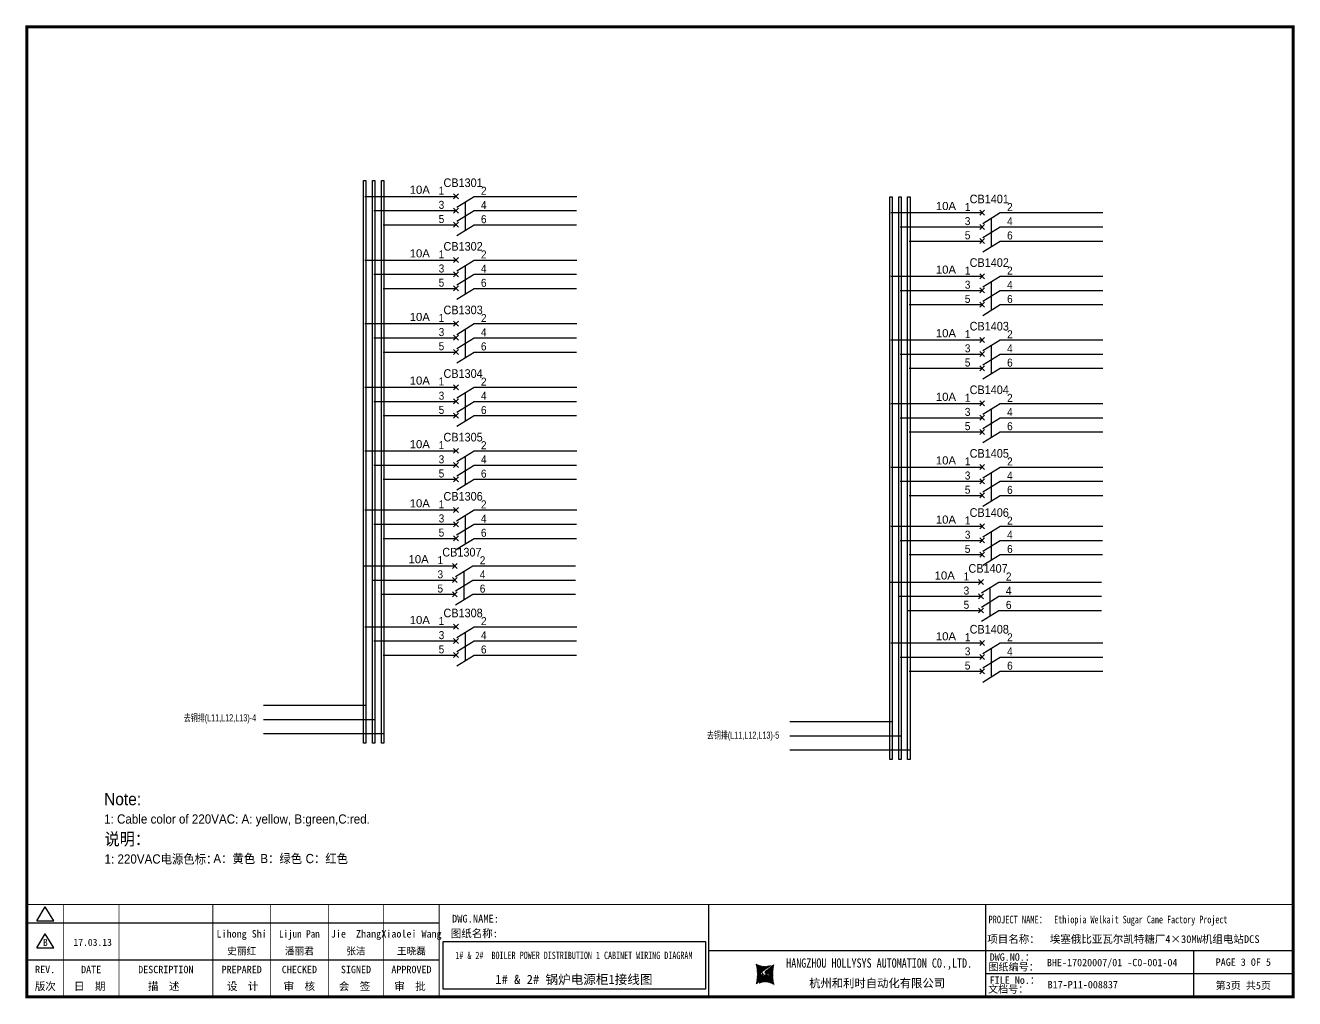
# Model space of a CAD drawing. Extents: x 81444 to 119867, y -54538 to -28747.
# Drawn here: x 101537 to 105663, y -36811 to -33648 of the extents above; entities that cross this region are included whole.
import ezdxf
from ezdxf.enums import TextEntityAlignment as Align
from ezdxf.lldxf.tags import DXFTag

# ---------------------------------------------------------------- set-up
doc = ezdxf.new("R2010")
doc.units = 0
doc.header["$LTSCALE"] = 100
doc.header["$MEASUREMENT"] = 0
for name, color, linetype in [('t', 1, 'Continuous'), ('标准图框及表格', 7, 'Continuous'), ('空气开关', 7, 'Continuous')]:
    doc.layers.add(name, color=color, linetype=linetype)
doc.styles.add('HZ', font='arial.ttf', dxfattribs={"width": 0.7})
doc.styles.get("Standard").update_dxf_attribs({"font": ''})
doc.styles.get('Standard').set_extended_font_data('SimSun')
tags = doc.linetypes.add('CENTER', pattern=[2, 1.25, -0.25, 0.25, -0.25]).pattern_tags.tags
tags[10:11] = [DXFTag(74, 4), DXFTag(75, 0), DXFTag(340, '0'), DXFTag(46, 1.0), DXFTag(50, 0.0), DXFTag(44, 0.0), DXFTag(45, 0.0)]
tags[8:9] = [DXFTag(74, 4), DXFTag(75, 0), DXFTag(340, '0'), DXFTag(46, 1.0), DXFTag(50, 0.0), DXFTag(44, 0.0), DXFTag(45, 0.0)]
tags[6:7] = [DXFTag(74, 4), DXFTag(75, 0), DXFTag(340, '0'), DXFTag(46, 1.0), DXFTag(50, 0.0), DXFTag(44, 0.0), DXFTag(45, 0.0)]
tags[4:5] = [DXFTag(74, 4), DXFTag(75, 0), DXFTag(340, '0'), DXFTag(46, 1.0), DXFTag(50, 0.0), DXFTag(44, 0.0), DXFTag(45, 0.0)]
pattern_1 = [(45, (0, 0), (-0.736262898216564, 0.7362628982165641), [])]

# ---------------------------------------------------------------- blocks, each defined once
blk = doc.blocks.new('图框')
at = {"layer": '标准图框及表格'}
h = blk.add_hatch(dxfattribs=at)
h.set_pattern_fill('ANSI31', color=5, scale=8.329863809039892, style=0)
h.set_pattern_definition(pattern_1)
edge = h.paths.add_edge_path()
edge.add_arc((2399.257256036391, -2998.153851416566), 55.18534773488954, 238.1092081981581, 291.6531626184834)
edge.add_line((2419.619937407027, -3049.445018414634), (2388.525499730735, -3070.242821799802))
edge.add_arc((2238.907377712399, -3078.328790578547), 135.3602868968974, 346.3915348661821, 374.2500326978034)
edge.add_line((2370.467593623529, -3110.177132109857), (2397.50623789792, -3087.85242802291))
edge.add_line((2391.339199201146, -3080.281448750429), (2396.143986595598, -3080.898839897796))
edge.add_spline(control_points=[(2397.470018868538, -3087.887634953957), (2398.35948137939, -3087.023080631327), (2399.970992452319, -3085.456697735681), (2399.869182150054, -3081.252294174519), (2397.426500162081, -3081.012803431273), (2396.121921064187, -3080.884897048199)], knot_values=[0, 0, 0, 0, 6.844331067525468, 12.40042740766005, 18.76924275352248, 18.76924275352248, 18.76924275352248, 18.76924275352248], weights=[1, 1, 1, 1, 1, 1], degree=3, periodic=0)
edge.add_spline(control_points=[(2388.515363058686, -3070.265433304907), (2387.789374929038, -3070.86905758363), (2386.478198365832, -3071.959237952229), (2385.544096281083, -3073.38263759949), (2385.127199159644, -3074.017912079413)], knot_values=[0, 0, 0, 0, 5.253673658024614, 9.488438564008057, 9.488438564008057, 9.488438564008057, 9.488438564008057], weights=[1, 1, 1, 1, 1], degree=3, periodic=0)
edge.add_spline(control_points=[(2386.272665588534, -3072.281716856574), (2385.721471206634, -3072.905523096015), (2384.632427465753, -3074.386714445929), (2384.912828655535, -3077.72895088909), (2387.858851342782, -3079.895552619193), (2390.185443934519, -3080.145534927004), (2391.314573401905, -3080.266855002868)], knot_values=[10.66597461496156, 10.66597461496156, 10.66597461496156, 10.66597461496156, 18.97770399508879, 28.89455822145742, 41.119553648298, 52.64692538081317, 52.64692538081317, 52.64692538081317, 52.64692538081317], weights=[1, 1, 1, 1, 1, 1, 1], degree=3, periodic=0)
h = blk.add_hatch(dxfattribs=at)
h.set_pattern_fill('ANSI31', color=3, scale=8.329863809039892, style=0)
h.set_pattern_definition(pattern_1)
edge = h.paths.add_edge_path()
edge.add_line((2402.469732125144, -3075.776359090531), (2407.706041465404, -3076.440586092609))
edge.add_spline(control_points=[(2401.044493204623, -3068.769946203269), (2400.155030693568, -3069.634500525768), (2398.543519620813, -3071.200883421574), (2398.645329922932, -3075.40528698259), (2401.088011911052, -3075.644777725895), (2402.392591008975, -3075.772684108895)], knot_values=[0, 0, 0, 0, 6.844331067526932, 12.40042740766158, 18.76924275352342, 18.76924275352342, 18.76924275352342, 18.76924275352342], weights=[1, 1, 1, 1, 1, 1], degree=3, periodic=0)
edge.add_line((2428.046918449632, -3046.480449047325), (2401.008274175249, -3068.805153134272))
edge.add_spline(control_points=[(2412.625169549749, -3083.918607966574), (2413.015644598316, -3083.422785431954), (2413.86377905187, -3082.052674005965), (2413.601683417044, -3078.928630268005), (2410.655660730175, -3076.762028538062), (2408.329068138031, -3076.512046230251), (2407.199938671052, -3076.390726154226)], knot_values=[12.65408913243743, 12.65408913243743, 12.65408913243743, 12.65408913243743, 18.97770399508879, 28.89455822145742, 41.119553648298, 52.64692538081317, 52.64692538081317, 52.64692538081317, 52.64692538081317], weights=[1, 1, 1, 1, 1, 1, 1], degree=3, periodic=0)
edge.add_line((2411.626283690712, -3084.975693399283), (2412.781242849298, -3083.732051979769))
edge.add_line((2410.021343801694, -3086.399138189481), (2411.626283690712, -3084.975693399414))
edge.add_line((2378.894574665755, -3107.212562742519), (2409.989012342048, -3086.414759357351))
edge.add_arc((2399.257256036391, -3158.503729740543), 55.18534773488965, 58.10920819815809, 111.6531626184834)
edge.add_arc((2559.607134360383, -3078.328790578547), 135.360286896897, 166.3915348661823, 194.2500326978024)
at = {"color": 7}
for p, q in [((2215.642035047145, -2851.581424744189), (2215.642035047145, -3151.581424744189)), ((3115.642035047145, -2851.581424744189), (3115.642035047145, -3151.581424744189)), ((0, -2911.581424744189), (1340.158172602998, -2911.581424744189)), ((2215.642035047145, -3001.581424744189), (3115.642035047145, -3001.581424744189)), ((3115.642035047145, -3001.581424744189), (4115.642035047145, -3001.581424744189)), ((3791.785572043125, -3001.581424744189), (3791.785572043125, -3151.581424744189)), ((0, -3031.581424744189), (1340.158172602998, -3031.581424744189)), ((4115.642035047145, -3076.581424744189), (3115.642035047145, -3076.581424744189))]:
    blk.add_line(p, q, dxfattribs=at)
at = {"color": 7, "const_width": 3}
blk.add_lwpolyline([(4115.642035047145, -2851.581424744189), (0, -2851.581424744189)], dxfattribs=at)
at = {"layer": 't', "color": 7}
for p, q in [((31.94938321653171, -2904.992613363662), (59.89920926059131, -2859.122325316828)), ((87.8490353046218, -2904.992613363662), (59.89920926059131, -2859.122325316828)), ((31.94938321653171, -2904.992613363662), (87.8490353046218, -2904.992613363662)), ((31.94938321653171, -2992.977239491032), (59.89920926059131, -2947.106951444141)), ((87.8490353046218, -2992.977239491032), (59.89920926059131, -2947.106951444141)), ((31.94938321653171, -2992.977239491032), (87.8490353046218, -2992.977239491032))]:
    blk.add_line(p, q, dxfattribs=at)
at = {"layer": 't', "color": 7, "const_width": 9.61519705431492}
blk.add_lwpolyline([(4115.642035047145, -3151.581424744189), (4115.642035047145, 0), (0, 0), (0, -3151.581424744189)], close=True, dxfattribs=at)
at = {"layer": 't', "color": 7, "const_width": 2.40379926357873}
for points in [[(118.7653193609731, -2852.783324375967), (118.7653193609731, -3151.581424744189)], [(299.0502641293569, -2852.783324375967), (299.0502641293569, -3151.581424744189)], [(604.3883150879992, -2852.783324375967), (604.3883150879992, -3156.41304604568)], [(791.9882990770857, -2852.783324375967), (791.9882990770857, -3156.41304604568)], [(979.588283066143, -2852.783324375967), (979.588283066143, -3156.41304604568)], [(1159.873227834585, -2852.783324375967), (1159.873227834585, -3156.41304604568)], [(1340.158172602998, -2852.783324375967), (1340.158172602998, -3156.41304604568)]]:
    blk.add_lwpolyline(points, dxfattribs=at)
at = {"color": 7, "linetype": 'CENTER'}
for s, height, p in [('图纸编号：', 24, (3125.2212882557, -3066.664538382978)), ('杭州和利时自动化有限公司', 27, (2542.549152440595, -3121.114498389041)), ('文档号：', 24, (3124.032392707933, -3138.728717091954))]:
    blk.add_text(s, height=height, dxfattribs=at).set_placement(p)
at = {"color": 7, "flags": 8}
for tag, p, height in [('DWG.NAME:', (1381.636459220965, -2910.37952511241), 25), ('PROJECTNAME:', (3125.480185663539, -2912.807924402037), 24), ('PROJECTNAME：', (3339.10867075545, -2913.108539231762), 25), ('DWG.NO.:', (3128.186172261583, -3030.402470643486), 24), ('图纸编号', (3315.362718925957, -3052.404678158069), 24), ('FILENO.:', (3128.672545599984, -3106.104124450346), 24), ('文档号', (3317.726365529132, -3124.132485953713), 24)]:
    blk.add_attdef(tag, p, '', height=height, dxfattribs=at)
for tag, height, p in [('A', 23, (59.89920926059131, -2974.881554149018)), ('设计时间', 23, (213.8658221408186, -2974.881554149018)), ('RENLIU', 24, (698.1883070825425, -2950.380597809435)), ('SHUFENWANG', 24, (885.7882910716289, -2950.380597809435)), ('FANGHOU', 24, (1069.730755450379, -2950.380597809435)), ('DANDANLI', 24, (1250.015700218792, -2950.380597809435)), ('刘仁', 23, (698.1883070825425, -3002.188376027443)), ('王姝芬', 23, (885.7882910716289, -3002.188376027443)), ('侯方', 23, (1069.730755450379, -3002.188376027443)), ('李丹丹', 23, (1250.015700218792, -3002.188376027443)), ('#10STATIONONTROLCABINETCOVER', 30, (1777.900103825072, -3017.182374560078)), ('REV.', 24, (59.38265968048654, -3063.048954873535)), ('DATE', 24, (208.907791745165, -3063.048954873535)), ('DESCRIPTION', 24, (451.7192896086781, -3063.048954873535)), ('PREPARED', 24, (698.1883070825425, -3063.048954873535)), ('CHECKED', 24, (885.7882910716144, -3063.048954873535)), ('SIGNED', 24, (1069.730755450364, -3063.048954873535)), ('APPROVED', 24, (1250.015700218792, -3063.048954873535)), ('PAGEXOFX', 24, (3953.713803545135, -3039.081424744189)), ('图纸名称', 30, (1777.900103825072, -3094.695064044037)), ('第几页共几页', 24, (3953.713803545135, -3114.081424744189))]:
    blk.add_attdef(tag, text='', height=height, dxfattribs=at).set_placement(p, align=Align.MIDDLE)
for tag, p in [('图纸名称:', (1377.81237181677, -2965.923337057193)), ('项目名称：', (3121.562334825969, -2984.305160940257)), ('项目名称：', (3325.036680579346, -2984.305160940257))]:
    blk.add_attdef(tag, text='', height=25, dxfattribs=at).set_placement(p, align=Align.BOTTOM_LEFT)
at = {"color": 7, "width": 0.8, "flags": 8}
blk.add_attdef('HANGZHOUHOLLYSYSAUTOMATIONCO.,LTD.', text='', height=24, dxfattribs=at).set_placement((2770.082304289484, -3045.714803244191), align=Align.MIDDLE)
at = {"layer": 't', "color": 7}
for s, p in [('版次', (59.89920926059131, -3117.600441270843)), ('日  期', (204.1999693705875, -3117.600441270843)), ('描  述', (444.4895954714448, -3117.600441270843)), ('设  计', (701.4970341851513, -3117.600441270843)), ('审  核', (885.5947788425256, -3117.600441270843)), ('会  签', (1065.022933075787, -3117.600441270843)), ('审  批', (1245.3078778442, -3117.600441270843))]:
    blk.add_text(s, height=25, dxfattribs=at).set_placement(p, align=Align.MIDDLE_CENTER)
at = {"layer": '标准图框及表格', "color": 5, "style": 'HZ'}
for s, p in [('pgqh', (2373.884875617339, -3059.677228196226)), ('hollilas', (2374.051901626051, -3085.968484618272))]:
    blk.add_text(s, height=5.205656721233694, dxfattribs=at).set_placement(p)
at = {"layer": '标准图框及表格', "color": 3, "style": 'HZ'}
for s, height, p in [('auto', 8.676094535389492, (2400.907127263781, -3074.200036411981)), ('hollysys', 4.338047267694746, (2402.5381050141, -3099.731461394062))]:
    blk.add_text(s, height=height, dxfattribs=at).set_placement(p)
blk = doc.blocks.new('供电端子')
at = {"style": 'HZ', "width": 0.7}
blk.add_attdef('供电端子', (0, 0), '', height=17, dxfattribs=at)

msp = doc.modelspace()

# ---------------------------------------------------------------- linework, layer by layer
at = {"color": 6}
for p, q in [((102945.1704467828, -34212.2589728605), (102928.9866890881, -34196.07521516583)), ((102928.9866890881, -34212.2589728605), (102945.1704467828, -34196.07521516583)), ((102939.1606243105, -34238.9550801908), (102995.6322992466, -34204.16709401317)), ((102928.9866890881, -34258.370608292), (102945.1704467828, -34242.18685059733)), ((102945.1704467828, -34258.370608292), (102928.9866890881, -34242.18685059733)), ((102939.1606243105, -34285.0667156223), (102995.6322992466, -34250.27872944467)), ((104655.2314364053, -34265.04301941174), (104639.0476787106, -34248.85926171707)), ((104639.0476787106, -34265.04301941174), (104655.2314364053, -34248.85926171707)), ((104649.221613933, -34291.73912674204), (104705.6932888691, -34256.95114056441)), ((102928.9866890881, -34304.48224372351), (102945.1704467828, -34288.29848602883)), ((102945.1704467828, -34304.48224372351), (102928.9866890881, -34288.29848602883)), ((102939.1606243105, -34331.1783510538), (102995.6322992466, -34296.39036487617)), ((104639.0476787106, -34311.15465484325), (104655.2314364053, -34294.97089714857)), ((104655.2314364053, -34311.15465484325), (104639.0476787106, -34294.97089714857)), ((104649.221613933, -34337.85076217354), (104705.6932888691, -34303.06277599591)), ((104639.0476787106, -34357.26629027475), (104655.2314364053, -34341.08253258008)), ((104655.2314364053, -34357.26629027475), (104639.0476787106, -34341.08253258008)), ((104649.221613933, -34383.96239760504), (104705.6932888691, -34349.17441142741)), ((102945.1704467828, -34418.94310142456), (102928.9866890881, -34402.75934372989)), ((102928.9866890881, -34418.94310142456), (102945.1704467828, -34402.75934372989)), ((102939.1606243105, -34445.63920875485), (102995.6322992466, -34410.85122257722)), ((102928.9866890881, -34465.05473685606), (102945.1704467828, -34448.87097916139)), ((102945.1704467828, -34465.05473685606), (102928.9866890881, -34448.87097916139)), ((102939.1606243105, -34491.75084418635), (102995.6322992466, -34456.96285800872)), ((104655.2314364053, -34471.7271479758), (104639.0476787106, -34455.54339028113)), ((104639.0476787106, -34471.7271479758), (104655.2314364053, -34455.54339028113)), ((104649.221613933, -34498.42325530609), (104705.6932888691, -34463.63526912846)), ((102928.9866890881, -34511.16637228756), (102945.1704467828, -34494.98261459289)), ((102945.1704467828, -34511.16637228756), (102928.9866890881, -34494.98261459289)), ((102939.1606243105, -34537.86247961786), (102995.6322992466, -34503.07449344022)), ((104639.0476787106, -34517.8387834073), (104655.2314364053, -34501.65502571263)), ((104655.2314364053, -34517.8387834073), (104639.0476787106, -34501.65502571263)), ((104649.221613933, -34544.5348907376), (104705.6932888691, -34509.74690455996)), ((104639.0476787106, -34563.9504188388), (104655.2314364053, -34547.76666114413)), ((104655.2314364053, -34563.9504188388), (104639.0476787106, -34547.76666114413)), ((104649.221613933, -34590.6465261691), (104705.6932888691, -34555.85853999147)), ((102945.1704467828, -34625.62722998861), (102928.9866890881, -34609.44347229394)), ((102928.9866890881, -34625.62722998861), (102945.1704467828, -34609.44347229394)), ((102939.1606243105, -34652.32333731891), (102995.6322992466, -34617.53535114128)), ((102928.9866890881, -34671.73886542011), (102945.1704467828, -34655.55510772544)), ((102945.1704467828, -34671.73886542011), (102928.9866890881, -34655.55510772544)), ((102939.1606243105, -34698.43497275041), (102995.6322992466, -34663.64698657278)), ((104655.2314364053, -34678.41127653985), (104639.0476787106, -34662.22751884518)), ((104639.0476787106, -34678.41127653985), (104655.2314364053, -34662.22751884518)), ((104649.221613933, -34705.10738387015), (104705.6932888691, -34670.31939769252)), ((102928.9866890881, -34717.85050085161), (102945.1704467828, -34701.66674315694)), ((102945.1704467828, -34717.85050085161), (102928.9866890881, -34701.66674315694)), ((102939.1606243105, -34744.54660818191), (102995.6322992466, -34709.75862200428)), ((104639.0476787106, -34724.52291197135), (104655.2314364053, -34708.33915427668)), ((104655.2314364053, -34724.52291197135), (104639.0476787106, -34708.33915427668)), ((104649.221613933, -34751.21901930165), (104705.6932888691, -34716.43103312402)), ((104639.0476787106, -34770.63454740286), (104655.2314364053, -34754.45078970819)), ((104655.2314364053, -34770.63454740286), (104639.0476787106, -34754.45078970819)), ((104649.221613933, -34797.33065473315), (104705.6932888691, -34762.54266855552)), ((102945.1704467828, -34832.31135855267), (102928.9866890881, -34816.127600858)), ((102928.9866890881, -34832.31135855267), (102945.1704467828, -34816.127600858)), ((102939.1606243105, -34859.00746588296), (102995.6322992466, -34824.21947970533)), ((102928.9866890881, -34878.42299398417), (102945.1704467828, -34862.2392362895)), ((102945.1704467828, -34878.42299398417), (102928.9866890881, -34862.2392362895)), ((102939.1606243105, -34905.11910131446), (102995.6322992466, -34870.33111513683)), ((104655.2314364053, -34885.09540510391), (104639.0476787106, -34868.91164740924)), ((104639.0476787106, -34885.09540510391), (104655.2314364053, -34868.91164740924)), ((104649.221613933, -34911.7915124342), (104705.6932888691, -34877.00352625657)), ((102928.9866890881, -34924.53462941567), (102945.1704467828, -34908.350871721)), ((102945.1704467828, -34924.53462941567), (102928.9866890881, -34908.350871721)), ((102939.1606243105, -34951.23073674597), (102995.6322992466, -34916.44275056833)), ((104639.0476787106, -34931.20704053541), (104655.2314364053, -34915.02328284074)), ((104655.2314364053, -34931.20704053541), (104639.0476787106, -34915.02328284074)), ((104649.221613933, -34957.90314786571), (104705.6932888691, -34923.11516168807)), ((104639.0476787106, -34977.31867596691), (104655.2314364053, -34961.13491827224)), ((104655.2314364053, -34977.31867596691), (104639.0476787106, -34961.13491827224)), ((104649.221613933, -35004.01478329721), (104705.6932888691, -34969.22679711958)), ((102945.1704467828, -35038.99548711672), (102928.9866890881, -35022.81172942205)), ((102928.9866890881, -35038.99548711672), (102945.1704467828, -35022.81172942205)), ((102939.1606243105, -35065.69159444702), (102995.6322992466, -35030.90360826939)), ((102928.9866890881, -35085.10712254822), (102945.1704467828, -35068.92336485355)), ((102945.1704467828, -35085.10712254822), (102928.9866890881, -35068.92336485355)), ((102939.1606243105, -35111.80322987852), (102995.6322992466, -35077.01524370089)), ((104655.2314364053, -35091.77953366796), (104639.0476787106, -35075.59577597329)), ((104639.0476787106, -35091.77953366796), (104655.2314364053, -35075.59577597329)), ((104649.221613933, -35118.47564099826), (104705.6932888691, -35083.68765482063)), ((102928.9866890881, -35131.21875797972), (102945.1704467828, -35115.03500028505)), ((102945.1704467828, -35131.21875797972), (102928.9866890881, -35115.03500028505)), ((102939.1606243105, -35157.91486531002), (102995.6322992466, -35123.12687913239)), ((104639.0476787106, -35137.89116909946), (104655.2314364053, -35121.70741140479)), ((104655.2314364053, -35137.89116909946), (104639.0476787106, -35121.70741140479)), ((104649.221613933, -35164.58727642976), (104705.6932888691, -35129.79929025213)), ((104639.0476787106, -35184.00280453097), (104655.2314364053, -35167.8190468363)), ((104655.2314364053, -35184.00280453097), (104639.0476787106, -35167.8190468363)), ((104649.221613933, -35210.69891186126), (104705.6932888691, -35175.91092568363)), ((102945.1549376469, -35231.21421785483), (102928.9711799522, -35215.03046016016)), ((102928.9711799522, -35231.21421785483), (102945.1549376469, -35215.03046016016)), ((102939.1451151746, -35257.91032518513), (102995.6167901108, -35223.1223390075)), ((102928.9711799522, -35277.32585328633), (102945.1549376469, -35261.14209559166)), ((102945.1549376469, -35277.32585328633), (102928.9711799522, -35261.14209559166)), ((102939.1451151746, -35304.02196061663), (102995.6167901108, -35269.233974439)), ((104655.2159272694, -35283.99826440607), (104639.0321695747, -35267.8145067114)), ((104639.0321695747, -35283.99826440607), (104655.2159272694, -35267.8145067114)), ((102928.9711799522, -35323.43748871783), (102945.1549376469, -35307.25373102316)), ((102945.1549376469, -35323.43748871783), (102928.9711799522, -35307.25373102316)), ((104649.2061047971, -35310.69437173637), (104705.6777797332, -35275.90638555874)), ((102939.1451151746, -35350.13359604813), (102995.6167901108, -35315.3456098705)), ((104639.0321695747, -35330.10989983757), (104655.2159272694, -35313.9261421429)), ((104655.2159272694, -35330.10989983757), (104639.0321695747, -35313.9261421429)), ((104649.2061047971, -35356.80600716787), (104705.6777797332, -35322.01802099024)), ((104639.0321695747, -35376.22153526908), (104655.2159272694, -35360.03777757441)), ((104655.2159272694, -35376.22153526908), (104639.0321695747, -35360.03777757441)), ((104649.2061047971, -35402.91764259937), (104705.6777797332, -35368.12965642174)), ((102941.3204467828, -35412.80363534914), (102925.1366890881, -35396.61987765447)), ((102925.1366890881, -35412.80363534914), (102941.3204467828, -35396.61987765447)), ((102935.3106243105, -35439.49974267944), (102991.7822992467, -35404.71175650181)), ((102925.1366890881, -35458.91527078064), (102941.3204467828, -35442.73151308597)), ((102941.3204467828, -35458.91527078064), (102925.1366890881, -35442.73151308597)), ((102935.3106243105, -35485.61137811094), (102991.7822992467, -35450.82339193331)), ((104651.3814364053, -35465.58768190038), (104635.1976787106, -35449.40392420571)), ((104635.1976787106, -35465.58768190038), (104651.3814364053, -35449.40392420571)), ((104645.371613933, -35492.28378923068), (104701.8432888691, -35457.49580305305)), ((102925.1366890881, -35505.02690621214), (102941.3204467828, -35488.84314851747)), ((102941.3204467828, -35505.02690621214), (102925.1366890881, -35488.84314851747)), ((102935.3106243105, -35531.72301354244), (102991.7822992467, -35496.93502736481)), ((104635.1976787106, -35511.69931733188), (104651.3814364053, -35495.51555963721)), ((104651.3814364053, -35511.69931733188), (104635.1976787106, -35495.51555963721)), ((104645.371613933, -35538.39542466218), (104701.8432888691, -35503.60743848455)), ((104635.1976787106, -35557.81095276339), (104651.3814364053, -35541.62719506872)), ((104651.3814364053, -35557.81095276339), (104635.1976787106, -35541.62719506872)), ((104645.371613933, -35584.50706009368), (104701.8432888691, -35549.71907391605)), ((102945.1882041806, -35610.36526739835), (102929.0044464859, -35594.18150970368)), ((102929.0044464859, -35610.36526739835), (102945.1882041806, -35594.18150970368)), ((102929.0044464859, -35656.47690282985), (102945.1882041806, -35640.29314513518)), ((102945.1882041806, -35656.47690282985), (102929.0044464859, -35640.29314513518)), ((102939.1783817083, -35637.06137472865), (102995.6500566444, -35602.27338855102)), ((102939.1783817083, -35683.17301016015), (102995.6500566444, -35648.38502398252)), ((104655.249193803, -35663.14931394959), (104639.0654361084, -35646.96555625492)), ((104639.0654361084, -35663.14931394959), (104655.249193803, -35646.96555625492)), ((104649.2393713308, -35689.84542127989), (104705.7110462669, -35655.05743510226)), ((102929.0044464859, -35702.58853826136), (102945.1882041806, -35686.40478056669)), ((102945.1882041806, -35702.58853826136), (102929.0044464859, -35686.40478056669)), ((102939.1783817083, -35729.28464559165), (102995.6500566444, -35694.49665941402)), ((104639.0654361084, -35709.2609493811), (104655.249193803, -35693.07719168643)), ((104655.249193803, -35709.2609493811), (104639.0654361084, -35693.07719168643)), ((104649.2393713308, -35735.95705671139), (104705.7110462669, -35701.16907053376)), ((104639.0654361084, -35755.3725848126), (104655.249193803, -35739.18882711793)), ((104655.249193803, -35755.3725848126), (104639.0654361084, -35739.18882711793)), ((104649.2393713308, -35782.06869214289), (104705.7110462669, -35747.28070596526))]:
    msp.add_line(p, q, dxfattribs=at)
at = {"color": 2}
for p, q in [((102640.4139543062, -34204.16709401317), (102937.0785679355, -34204.16709401317)), ((102995.6322992466, -34204.16709401317), (103329.3277613929, -34204.16709401317)), ((104350.4749439287, -34256.95114056441), (104647.1395575579, -34256.95114056441)), ((104705.6932888691, -34256.95114056441), (105039.3887510153, -34256.95114056441)), ((102640.4139543062, -34410.85122257722), (102937.0785679355, -34410.85122257722)), ((102995.6322992466, -34410.85122257722), (103329.3277613929, -34410.85122257722)), ((104350.4749439287, -34463.63526912846), (104647.1395575579, -34463.63526912846)), ((104705.6932888691, -34463.63526912846), (105039.3887510153, -34463.63526912846)), ((102640.4139543062, -34617.53535114128), (102937.0785679355, -34617.53535114128)), ((102995.6322992466, -34617.53535114128), (103329.3277613929, -34617.53535114128)), ((104350.4749439287, -34670.31939769252), (104647.1395575579, -34670.31939769252)), ((104705.6932888691, -34670.31939769252), (105039.3887510153, -34670.31939769252)), ((102640.4139543062, -34824.21947970533), (102937.0785679355, -34824.21947970533)), ((102995.6322992466, -34824.21947970533), (103329.3277613929, -34824.21947970533)), ((104350.4749439287, -34877.00352625657), (104647.1395575579, -34877.00352625657)), ((104705.6932888691, -34877.00352625657), (105039.3887510153, -34877.00352625657)), ((102640.4139543062, -35030.90360826939), (102937.0785679355, -35030.90360826939)), ((102995.6322992466, -35030.90360826939), (103329.3277613929, -35030.90360826939)), ((104350.4749439287, -35083.68765482063), (104647.1395575579, -35083.68765482063)), ((104705.6932888691, -35083.68765482063), (105039.3887510153, -35083.68765482063)), ((102640.3984451704, -35223.1223390075), (102937.0630587996, -35223.1223390075)), ((102995.6167901108, -35223.1223390075), (103329.312252257, -35223.1223390075)), ((104350.4594347928, -35275.90638555874), (104647.124048422, -35275.90638555874)), ((104705.6777797332, -35275.90638555874), (105039.3732418795, -35275.90638555874)), ((102636.5639543063, -35404.71175650181), (102933.2285679355, -35404.71175650181)), ((102991.7822992467, -35404.71175650181), (103325.4777613929, -35404.71175650181)), ((104346.6249439287, -35457.49580305305), (104643.2895575579, -35457.49580305305)), ((104701.8432888691, -35457.49580305305), (105035.5387510154, -35457.49580305305)), ((102640.431711704, -35602.27338855102), (102937.0963253332, -35602.27338855102)), ((102995.6500566444, -35602.27338855102), (103329.3455187907, -35602.27338855102)), ((104350.4927013265, -35655.05743510226), (104647.1573149557, -35655.05743510226)), ((104705.7110462669, -35655.05743510226), (105039.4065084131, -35655.05743510226)), ((102311.6262509457, -35857.6401225256), (102645.321713092, -35857.6401225256)), ((104021.6872405682, -35910.42416907685), (104355.3827027145, -35910.42416907685))]:
    msp.add_line(p, q, dxfattribs=at)
at = {"color": 3}
for p, q in [((102670.1139543062, -34250.27872944467), (102937.0785679355, -34250.27872944467)), ((102995.6322992466, -34250.27872944467), (103328.7381117277, -34250.27872944467)), ((104380.1749439287, -34303.06277599591), (104647.1395575579, -34303.06277599591)), ((104705.6932888691, -34303.06277599591), (105038.7991013502, -34303.06277599591)), ((102670.1139543062, -34456.96285800872), (102937.0785679355, -34456.96285800872)), ((102995.6322992466, -34456.96285800872), (103328.7381117277, -34456.96285800872)), ((104380.1749439287, -34509.74690455996), (104647.1395575579, -34509.74690455996)), ((104705.6932888691, -34509.74690455996), (105038.7991013502, -34509.74690455996)), ((102670.1139543062, -34663.64698657278), (102937.0785679355, -34663.64698657278)), ((102995.6322992466, -34663.64698657278), (103328.7381117277, -34663.64698657278)), ((104380.1749439287, -34716.43103312402), (104647.1395575579, -34716.43103312402)), ((104705.6932888691, -34716.43103312402), (105038.7991013502, -34716.43103312402)), ((102670.1139543062, -34870.33111513683), (102937.0785679355, -34870.33111513683)), ((102995.6322992466, -34870.33111513683), (103328.7381117277, -34870.33111513683)), ((104380.1749439287, -34923.11516168807), (104647.1395575579, -34923.11516168807)), ((104705.6932888691, -34923.11516168807), (105038.7991013502, -34923.11516168807)), ((102670.1139543062, -35077.01524370089), (102937.0785679355, -35077.01524370089)), ((102995.6322992466, -35077.01524370089), (103328.7381117277, -35077.01524370089)), ((104380.1749439287, -35129.79929025213), (104647.1395575579, -35129.79929025213)), ((104705.6932888691, -35129.79929025213), (105038.7991013502, -35129.79929025213)), ((102670.0984451704, -35269.233974439), (102937.0630587996, -35269.233974439)), ((102995.6167901108, -35269.233974439), (103328.7226025918, -35269.233974439)), ((104380.1594347928, -35322.01802099024), (104647.124048422, -35322.01802099024)), ((104705.6777797332, -35322.01802099024), (105038.7835922143, -35322.01802099024)), ((102666.2639543063, -35450.82339193331), (102933.2285679355, -35450.82339193331)), ((102991.7822992467, -35450.82339193331), (103324.8881117277, -35450.82339193331)), ((104376.3249439287, -35503.60743848455), (104643.2895575579, -35503.60743848455)), ((104701.8432888691, -35503.60743848455), (105034.9491013502, -35503.60743848455)), ((102670.131711704, -35648.38502398252), (102937.0963253332, -35648.38502398252)), ((102995.6500566444, -35648.38502398252), (103328.7558691255, -35648.38502398252)), ((104380.1927013265, -35701.16907053376), (104647.1573149557, -35701.16907053376)), ((104705.7110462669, -35701.16907053376), (105038.816858748, -35701.16907053376)), ((102311.6262509457, -35903.75175795711), (102674.1978746039, -35903.75175795711)), ((104021.6872405682, -35956.53580450835), (104384.2588642263, -35956.53580450835))]:
    msp.add_line(p, q, dxfattribs=at)
at = {"color": 1}
for p, q in [((102700.0948334179, -34296.39036487617), (102937.0785679355, -34296.39036487617)), ((102995.6322992466, -34296.39036487617), (103328.7381117277, -34296.39036487617)), ((104410.1558230404, -34349.17441142741), (104647.1395575579, -34349.17441142741)), ((104705.6932888691, -34349.17441142741), (105038.7991013502, -34349.17441142741)), ((102700.0948334179, -34503.07449344022), (102937.0785679355, -34503.07449344022)), ((102995.6322992466, -34503.07449344022), (103328.7381117277, -34503.07449344022)), ((104410.1558230404, -34555.85853999147), (104647.1395575579, -34555.85853999147)), ((104705.6932888691, -34555.85853999147), (105038.7991013502, -34555.85853999147)), ((102700.0948334179, -34709.75862200428), (102937.0785679355, -34709.75862200428)), ((102995.6322992466, -34709.75862200428), (103328.7381117277, -34709.75862200428)), ((104410.1558230404, -34762.54266855552), (104647.1395575579, -34762.54266855552)), ((104705.6932888691, -34762.54266855552), (105038.7991013502, -34762.54266855552)), ((102700.0948334179, -34916.44275056833), (102937.0785679355, -34916.44275056833)), ((102995.6322992466, -34916.44275056833), (103328.7381117277, -34916.44275056833)), ((104410.1558230404, -34969.22679711958), (104647.1395575579, -34969.22679711958)), ((104705.6932888691, -34969.22679711958), (105038.7991013502, -34969.22679711958)), ((102700.0948334179, -35123.12687913239), (102937.0785679355, -35123.12687913239)), ((102995.6322992466, -35123.12687913239), (103328.7381117277, -35123.12687913239)), ((104410.1558230404, -35175.91092568363), (104647.1395575579, -35175.91092568363)), ((104705.6932888691, -35175.91092568363), (105038.7991013502, -35175.91092568363)), ((102700.0793242821, -35315.3456098705), (102937.0630587996, -35315.3456098705)), ((102995.6167901108, -35315.3456098705), (103328.7226025918, -35315.3456098705)), ((104410.1403139045, -35368.12965642174), (104647.124048422, -35368.12965642174)), ((104705.6777797332, -35368.12965642174), (105038.7835922143, -35368.12965642174)), ((102696.2448334179, -35496.93502736481), (102933.2285679355, -35496.93502736481)), ((102991.7822992467, -35496.93502736481), (103324.8881117277, -35496.93502736481)), ((104406.3058230404, -35549.71907391605), (104643.2895575579, -35549.71907391605)), ((104701.8432888691, -35549.71907391605), (105034.9491013502, -35549.71907391605)), ((102700.1125908157, -35694.49665941402), (102937.0963253332, -35694.49665941402)), ((102995.6500566444, -35694.49665941402), (103328.7558691255, -35694.49665941402)), ((104410.1735804382, -35747.28070596526), (104647.1573149557, -35747.28070596526)), ((104705.7110462669, -35747.28070596526), (105038.816858748, -35747.28070596526)), ((102311.6262509457, -35949.86339338861), (102702.7012406298, -35949.86339338861)), ((104021.6872405682, -36002.64743993985), (104412.7622302523, -36002.64743993985))]:
    msp.add_line(p, q, dxfattribs=at)
at = {"color": 2}
for points in [[(102644.4012406299, -34152.46709401318), (102644.4012406299, -35981.29507144725), (102636.5639543063, -35981.29507144725), (102636.5639543063, -34152.46709401318)], [(104354.4622302524, -34205.25114056443), (104354.4622302524, -36034.07911799849), (104346.6249439287, -36034.07911799849), (104346.6249439287, -34205.25114056443)]]:
    msp.add_lwpolyline(points, close=True, dxfattribs=at)
at = {"color": 3}
for points in [[(102673.5512406299, -34152.46709401318), (102673.5512406299, -35981.29507144725), (102665.7139543062, -35981.29507144725), (102665.7139543062, -34152.46709401318)], [(104383.6122302523, -34205.25114056443), (104383.6122302523, -36034.07911799849), (104375.7749439287, -36034.07911799849), (104375.7749439287, -34205.25114056443)]]:
    msp.add_lwpolyline(points, close=True, dxfattribs=at)
at = {"color": 1}
for points in [[(102702.7012406298, -34152.46709401318), (102702.7012406298, -35981.29507144725), (102694.8639543062, -35981.29507144725), (102694.8639543062, -34152.46709401318)], [(104412.7622302523, -34205.25114056443), (104412.7622302523, -36034.07911799849), (104404.9249439287, -36034.07911799849), (104404.9249439287, -34205.25114056443)], [(102895.7845551576, -36625.48197404042), (103748.3016351567, -36625.48197404042), (103748.3016351567, -36780.43626642961), (102895.7845551576, -36780.43626642961)]]:
    msp.add_lwpolyline(points, close=True, dxfattribs=at)
at = {"layer": '空气开关', "color": 6}
for p, q in [((102967.3964617786, -34267.67272253347), (102967.3964617786, -34221.561087102)), ((102967.3964617786, -34313.78435796497), (102967.3964617786, -34267.6727225335)), ((104677.457451401, -34320.45676908471), (104677.457451401, -34274.34513365324)), ((104677.457451401, -34366.56840451621), (104677.457451401, -34320.45676908474)), ((102967.3964617786, -34474.35685109752), (102967.3964617786, -34428.24521566605)), ((102967.3964617786, -34520.46848652903), (102967.3964617786, -34474.35685109755)), ((104677.457451401, -34527.14089764877), (104677.457451401, -34481.02926221729)), ((104677.457451401, -34573.25253308027), (104677.457451401, -34527.14089764879)), ((102967.3964617786, -34681.04097966158), (102967.3964617786, -34634.92934423011)), ((102967.3964617786, -34727.15261509308), (102967.3964617786, -34681.04097966161)), ((104677.457451401, -34733.82502621282), (104677.457451401, -34687.71339078135)), ((104677.457451401, -34779.93666164432), (104677.457451401, -34733.82502621285)), ((102967.3964617786, -34887.72510822563), (102967.3964617786, -34841.61347279416)), ((102967.3964617786, -34933.83674365714), (102967.3964617786, -34887.72510822566)), ((104677.457451401, -34940.50915477688), (104677.457451401, -34894.3975193454)), ((104677.457451401, -34986.62079020838), (104677.457451401, -34940.5091547769)), ((102967.3964617786, -35094.40923678969), (102967.3964617786, -35048.29760135822)), ((102967.3964617786, -35140.52087222119), (102967.3964617786, -35094.40923678972)), ((104677.457451401, -35147.19328334093), (104677.457451401, -35101.08164790946)), ((104677.457451401, -35193.30491877243), (104677.457451401, -35147.19328334096)), ((102967.3809526427, -35286.6279675278), (102967.3809526427, -35240.51633209633)), ((102967.3809526427, -35332.7396029593), (102967.3809526427, -35286.62796752783)), ((104677.4419422652, -35339.41201407904), (104677.4419422652, -35293.30037864757)), ((104677.4419422652, -35385.52364951054), (104677.4419422652, -35339.41201407907)), ((102963.5464617786, -35468.21738502211), (102963.5464617786, -35422.10574959064)), ((102963.5464617786, -35514.32902045361), (102963.5464617786, -35468.21738502214)), ((104673.6074514011, -35521.00143157335), (104673.6074514011, -35474.88979614188)), ((104673.6074514011, -35567.11306700485), (104673.6074514011, -35521.00143157338)), ((102967.4142191764, -35665.77901707132), (102967.4142191764, -35619.66738163985)), ((102967.4142191764, -35711.89065250282), (102967.4142191764, -35665.77901707135)), ((104677.4752087988, -35718.56306362256), (104677.4752087988, -35672.45142819109)), ((104677.4752087988, -35764.67469905406), (104677.4752087988, -35718.56306362259))]:
    msp.add_line(p, q, dxfattribs=at)

# ---------------------------------------------------------------- block references
at = {"color": 1}
ref = msp.add_blockref('图框', (101542.2117135056, -33653.23142554892), dxfattribs=at)
ref.add_attrib('第几页共几页', '第3页 共5页', dxfattribs={"color": 7, "height": 24, "flags": 8}).set_placement((105495.9255170507, -36767.31285029311), align=Align.MIDDLE)
ref.add_attrib('图纸编号', 'BHE-17020007/01 -C0-001-04', (104857.5744324315, -36705.63610370699), dxfattribs={"color": 7, "height": 24, "flags": 8})
ref.add_attrib('文档号', 'B17-P11-008837', (104859.9380790347, -36777.36391150263), dxfattribs={"color": 7, "height": 24, "flags": 8})
ref.add_attrib('图纸名称', '1# & 2# 锅炉电源柜1接线图', dxfattribs={"color": 7, "height": 30, "flags": 8}).set_placement((103320.1118173306, -36747.92648959296), align=Align.MIDDLE)
ref.add_attrib('刘仁', '史丽红', dxfattribs={"color": 7, "height": 23, "flags": 8}).set_placement((102240.4000205881, -36655.41980157636), align=Align.MIDDLE)
ref.add_attrib('王姝芬', '潘丽君', dxfattribs={"color": 7, "height": 23, "flags": 8}).set_placement((102428.0000045772, -36655.41980157636), align=Align.MIDDLE)
ref.add_attrib('侯方', '张洁', dxfattribs={"color": 7, "height": 23, "flags": 8}).set_placement((102611.9424689559, -36655.41980157636), align=Align.MIDDLE)
ref.add_attrib('李丹丹', '王晓磊', dxfattribs={"color": 7, "height": 23, "flags": 8}).set_placement((102792.2274137244, -36655.41980157636), align=Align.MIDDLE)
ref.add_attrib('设计时间', '17.03.13', dxfattribs={"color": 7, "height": 23, "flags": 8}).set_placement((101756.0775356464, -36628.11297969794), align=Align.MIDDLE)
ref.add_attrib('A', 'B', dxfattribs={"color": 7, "height": 23, "flags": 8}).set_placement((101602.1109227662, -36628.11297969794), align=Align.MIDDLE)
ref.add_attrib('REV.', 'REV.', dxfattribs={"color": 7, "height": 24, "flags": 8}).set_placement((101601.594373186, -36716.28038042245), align=Align.MIDDLE)
ref.add_attrib('DATE', 'DATE', dxfattribs={"color": 7, "height": 24, "flags": 8}).set_placement((101751.1195052507, -36716.28038042245), align=Align.MIDDLE)
ref.add_attrib('DESCRIBE', 'DESCRIPTION', dxfattribs={"color": 7, "height": 24, "flags": 8}).set_placement((101993.9310031142, -36716.28038042245), align=Align.MIDDLE)
ref.add_attrib('PREPARE', 'PREPARED', dxfattribs={"color": 7, "height": 24, "flags": 8}).set_placement((102240.4000205881, -36716.28038042245), align=Align.MIDDLE)
ref.add_attrib('VERIFY', 'CHECKED', dxfattribs={"color": 7, "height": 24, "flags": 8}).set_placement((102428.0000045772, -36716.28038042245), align=Align.MIDDLE)
ref.add_attrib('SIGN', 'SIGNED', dxfattribs={"color": 7, "height": 24, "flags": 8}).set_placement((102611.9424689559, -36716.28038042245), align=Align.MIDDLE)
ref.add_attrib('APPROVER', 'APPROVED', dxfattribs={"color": 7, "height": 24, "flags": 8}).set_placement((102792.2274137244, -36716.28038042245), align=Align.MIDDLE)
ref.add_attrib('RENLIU', 'Lihong Shi', dxfattribs={"color": 7, "height": 24, "flags": 8}).set_placement((102240.4000205881, -36603.61202335836), align=Align.MIDDLE)
ref.add_attrib('SHUFENWANG', 'Lijun Pan', dxfattribs={"color": 7, "height": 24, "width": 0.9, "flags": 8}).set_placement((102428.0000045772, -36603.61202335836), align=Align.MIDDLE)
ref.add_attrib('FANGHOU', 'Jie  Zhang', dxfattribs={"color": 7, "height": 24, "flags": 8}).set_placement((102611.9424689559, -36603.61202335836), align=Align.MIDDLE)
ref.add_attrib('DANDANLI', 'Xiaolei Wang', dxfattribs={"color": 7, "height": 24, "flags": 8}).set_placement((102792.2274137244, -36603.61202335836), align=Align.MIDDLE)
ref.add_attrib('DWG.NAME:', 'DWG.NAME:', (102923.8481727265, -36563.61095066133), dxfattribs={"color": 7, "height": 25, "flags": 8})
ref.add_attrib('#10STATIONONTROLCABINETCOVER', '1# & 2#  BOILER POWER DISTRIBUTION 1 CABINET WIRING DIAGRAM', dxfattribs={"color": 7, "height": 24, "width": 0.8, "flags": 8}).set_placement((103320.1118173306, -36670.413800109), align=Align.MIDDLE)
ref.add_attrib('图纸名称:', '图纸名称:', dxfattribs={"color": 7, "height": 25, "flags": 8}).set_placement((102920.0240853223, -36619.15476260611), align=Align.BOTTOM_LEFT)
ref.add_attrib('HANGZHOUHOLLYSYSAUTOMATIONCO.,LTD', 'HANGZHOU HOLLYSYS AUTOMATION CO.,LTD.', dxfattribs={"color": 7, "height": 30, "width": 0.8, "flags": 8}).set_placement((104312.294017795, -36698.94622879311), align=Align.MIDDLE)
ref.add_attrib('PROJECTNAME：', 'PROJECT NAME：', (104667.5981357357, -36566.33996478068), dxfattribs={"color": 7, "height": 25, "width": 0.8, "flags": 8})
ref.add_attrib('项目名称：', '项目名称：', dxfattribs={"color": 7, "height": 25, "flags": 8}).set_placement((104663.7740483315, -36637.53658648918), align=Align.BOTTOM_LEFT)
ref.add_attrib('PROJECTNAME：', 'Ethiopia Welkait Sugar Cane Factory Project', (104881.320384261, -36566.33996478068), dxfattribs={"color": 7, "height": 25, "width": 0.7, "flags": 8})
ref.add_attrib('项目名称：', '埃塞俄比亚瓦尔凯特糖厂4×30MW机组电站DCS', dxfattribs={"color": 7, "height": 25, "flags": 8}).set_placement((104867.2483940849, -36637.53658648918), align=Align.BOTTOM_LEFT)
ref.add_attrib('PAGEXOFX', 'PAGE 3 OF 5', dxfattribs={"color": 7, "height": 24, "flags": 8}).set_placement((105495.9255170507, -36692.31285029311), align=Align.MIDDLE)
ref.add_attrib('DWG.NO.：', 'DWG.NO.：', (104671.5867621256, -36687.81997184844), dxfattribs={"color": 7, "height": 24, "flags": 8})
ref.add_attrib('FILENO.：', 'FILE No.：', (104671.5867621256, -36762.81997184844), dxfattribs={"color": 7, "height": 24, "flags": 8})
ref = msp.add_blockref('供电端子', (102960.0665131585, -34173.69893744234), dxfattribs=dict(xscale=0.9349999999976717, yscale=0.9349999999976717))
ref.add_attrib('供电端子', 'CB1301', dxfattribs={"height": 28.05, "style": 'HZ', "width": 0.9}).set_placement((102960.0665131585, -34173.69893744234), align=Align.CENTER)
ref = msp.add_blockref('供电端子', (102819.2665131585, -34195.69893744234), dxfattribs=dict(xscale=0.9349999999976717, yscale=0.9349999999976717))
ref.add_attrib('供电端子', '10A', dxfattribs={"height": 26.4, "style": 'HZ'}).set_placement((102819.2665131585, -34195.69893744234), align=Align.CENTER)
ref = msp.add_blockref('供电端子', (104670.1275027809, -34226.48298399358), dxfattribs=dict(xscale=0.9349999999976717, yscale=0.9349999999976717))
ref.add_attrib('供电端子', 'CB1401', dxfattribs={"height": 28.05, "style": 'HZ', "width": 0.9}).set_placement((104670.1275027809, -34226.48298399358), align=Align.CENTER)
ref = msp.add_blockref('供电端子', (104529.3275027809, -34248.48298399358), dxfattribs=dict(xscale=0.9349999999976717, yscale=0.9349999999976717))
ref.add_attrib('供电端子', '10A', dxfattribs={"height": 26.4, "style": 'HZ'}).set_placement((104529.3275027809, -34248.48298399358), align=Align.CENTER)
ref = msp.add_blockref('供电端子', (102960.0665131585, -34380.38306600639), dxfattribs=dict(xscale=0.9349999999976717, yscale=0.9349999999976717))
ref.add_attrib('供电端子', 'CB1302', dxfattribs={"height": 28.05, "style": 'HZ', "width": 0.9}).set_placement((102960.0665131585, -34380.38306600639), align=Align.CENTER)
ref = msp.add_blockref('供电端子', (102819.2665131585, -34402.38306600639), dxfattribs=dict(xscale=0.9349999999976717, yscale=0.9349999999976717))
ref.add_attrib('供电端子', '10A', dxfattribs={"height": 26.4, "style": 'HZ'}).set_placement((102819.2665131585, -34402.38306600639), align=Align.CENTER)
ref = msp.add_blockref('供电端子', (104529.3275027809, -34455.16711255763), dxfattribs=dict(xscale=0.9349999999976717, yscale=0.9349999999976717))
ref.add_attrib('供电端子', '10A', dxfattribs={"height": 26.4, "style": 'HZ'}).set_placement((104529.3275027809, -34455.16711255763), align=Align.CENTER)
ref = msp.add_blockref('供电端子', (104670.1275027809, -34433.16711255763), dxfattribs=dict(xscale=0.9349999999976717, yscale=0.9349999999976717))
ref.add_attrib('供电端子', 'CB1402', dxfattribs={"height": 28.05, "style": 'HZ', "width": 0.9}).set_placement((104670.1275027809, -34433.16711255763), align=Align.CENTER)
ref = msp.add_blockref('供电端子', (102960.0665131585, -34587.06719457045), dxfattribs=dict(xscale=0.9349999999976717, yscale=0.9349999999976717))
ref.add_attrib('供电端子', 'CB1303', dxfattribs={"height": 28.05, "style": 'HZ', "width": 0.9}).set_placement((102960.0665131585, -34587.06719457045), align=Align.CENTER)
ref = msp.add_blockref('供电端子', (102819.2665131585, -34609.06719457045), dxfattribs=dict(xscale=0.9349999999976717, yscale=0.9349999999976717))
ref.add_attrib('供电端子', '10A', dxfattribs={"height": 26.4, "style": 'HZ'}).set_placement((102819.2665131585, -34609.06719457045), align=Align.CENTER)
ref = msp.add_blockref('供电端子', (104529.3275027809, -34661.85124112169), dxfattribs=dict(xscale=0.9349999999976717, yscale=0.9349999999976717))
ref.add_attrib('供电端子', '10A', dxfattribs={"height": 26.4, "style": 'HZ'}).set_placement((104529.3275027809, -34661.85124112169), align=Align.CENTER)
ref = msp.add_blockref('供电端子', (104670.1275027809, -34639.85124112169), dxfattribs=dict(xscale=0.9349999999976717, yscale=0.9349999999976717))
ref.add_attrib('供电端子', 'CB1403', dxfattribs={"height": 28.05, "style": 'HZ', "width": 0.9}).set_placement((104670.1275027809, -34639.85124112169), align=Align.CENTER)
ref = msp.add_blockref('供电端子', (102960.0665131585, -34793.7513231345), dxfattribs=dict(xscale=0.9349999999976717, yscale=0.9349999999976717))
ref.add_attrib('供电端子', 'CB1304', dxfattribs={"height": 28.05, "style": 'HZ', "width": 0.9}).set_placement((102960.0665131585, -34793.7513231345), align=Align.CENTER)
ref = msp.add_blockref('供电端子', (102819.2665131585, -34815.7513231345), dxfattribs=dict(xscale=0.9349999999976717, yscale=0.9349999999976717))
ref.add_attrib('供电端子', '10A', dxfattribs={"height": 26.4, "style": 'HZ'}).set_placement((102819.2665131585, -34815.7513231345), align=Align.CENTER)
ref = msp.add_blockref('供电端子', (104529.3275027809, -34868.53536968574), dxfattribs=dict(xscale=0.9349999999976717, yscale=0.9349999999976717))
ref.add_attrib('供电端子', '10A', dxfattribs={"height": 26.4, "style": 'HZ'}).set_placement((104529.3275027809, -34868.53536968574), align=Align.CENTER)
ref = msp.add_blockref('供电端子', (104670.1275027809, -34846.53536968574), dxfattribs=dict(xscale=0.9349999999976717, yscale=0.9349999999976717))
ref.add_attrib('供电端子', 'CB1404', dxfattribs={"height": 28.05, "style": 'HZ', "width": 0.9}).set_placement((104670.1275027809, -34846.53536968574), align=Align.CENTER)
ref = msp.add_blockref('供电端子', (102960.0665131585, -35000.43545169855), dxfattribs=dict(xscale=0.9349999999976717, yscale=0.9349999999976717))
ref.add_attrib('供电端子', 'CB1305', dxfattribs={"height": 28.05, "style": 'HZ', "width": 0.9}).set_placement((102960.0665131585, -35000.43545169855), align=Align.CENTER)
ref = msp.add_blockref('供电端子', (102819.2665131585, -35022.43545169855), dxfattribs=dict(xscale=0.9349999999976717, yscale=0.9349999999976717))
ref.add_attrib('供电端子', '10A', dxfattribs={"height": 26.4, "style": 'HZ'}).set_placement((102819.2665131585, -35022.43545169855), align=Align.CENTER)
ref = msp.add_blockref('供电端子', (104529.3275027809, -35075.2194982498), dxfattribs=dict(xscale=0.9349999999976717, yscale=0.9349999999976717))
ref.add_attrib('供电端子', '10A', dxfattribs={"height": 26.4, "style": 'HZ'}).set_placement((104529.3275027809, -35075.2194982498), align=Align.CENTER)
ref = msp.add_blockref('供电端子', (104670.1275027809, -35053.2194982498), dxfattribs=dict(xscale=0.9349999999976717, yscale=0.9349999999976717))
ref.add_attrib('供电端子', 'CB1405', dxfattribs={"height": 28.05, "style": 'HZ', "width": 0.9}).set_placement((104670.1275027809, -35053.2194982498), align=Align.CENTER)
ref = msp.add_blockref('供电端子', (102819.2510040226, -35214.65418243666), dxfattribs=dict(xscale=0.9349999999976717, yscale=0.9349999999976717))
ref.add_attrib('供电端子', '10A', dxfattribs={"height": 26.4, "style": 'HZ'}).set_placement((102819.2510040226, -35214.65418243666), align=Align.CENTER)
ref = msp.add_blockref('供电端子', (102960.0510040226, -35192.65418243666), dxfattribs=dict(xscale=0.9349999999976717, yscale=0.9349999999976717))
ref.add_attrib('供电端子', 'CB1306', dxfattribs={"height": 28.05, "style": 'HZ', "width": 0.9}).set_placement((102960.0510040226, -35192.65418243666), align=Align.CENTER)
ref = msp.add_blockref('供电端子', (104670.111993645, -35245.43822898791), dxfattribs=dict(xscale=0.9349999999976717, yscale=0.9349999999976717))
ref.add_attrib('供电端子', 'CB1406', dxfattribs={"height": 28.05, "style": 'HZ', "width": 0.9}).set_placement((104670.111993645, -35245.43822898791), align=Align.CENTER)
ref = msp.add_blockref('供电端子', (104529.3119936451, -35267.43822898791), dxfattribs=dict(xscale=0.9349999999976717, yscale=0.9349999999976717))
ref.add_attrib('供电端子', '10A', dxfattribs={"height": 26.4, "style": 'HZ'}).set_placement((104529.3119936451, -35267.43822898791), align=Align.CENTER)
ref = msp.add_blockref('供电端子', (102956.2165131585, -35374.24359993097), dxfattribs=dict(xscale=0.9349999999976717, yscale=0.9349999999976717))
ref.add_attrib('供电端子', 'CB1307', dxfattribs={"height": 28.05, "style": 'HZ', "width": 0.9}).set_placement((102956.2165131585, -35374.24359993097), align=Align.CENTER)
ref = msp.add_blockref('供电端子', (102815.4165131585, -35396.24359993097), dxfattribs=dict(xscale=0.9349999999976717, yscale=0.9349999999976717))
ref.add_attrib('供电端子', '10A', dxfattribs={"height": 26.4, "style": 'HZ'}).set_placement((102815.4165131585, -35396.24359993097), align=Align.CENTER)
ref = msp.add_blockref('供电端子', (104525.477502781, -35449.02764648222), dxfattribs=dict(xscale=0.9349999999976717, yscale=0.9349999999976717))
ref.add_attrib('供电端子', '10A', dxfattribs={"height": 26.4, "style": 'HZ'}).set_placement((104525.477502781, -35449.02764648222), align=Align.CENTER)
ref = msp.add_blockref('供电端子', (104666.2775027809, -35427.02764648222), dxfattribs=dict(xscale=0.9349999999976717, yscale=0.9349999999976717))
ref.add_attrib('供电端子', 'CB1407', dxfattribs={"height": 28.05, "style": 'HZ', "width": 0.9}).set_placement((104666.2775027809, -35427.02764648222), align=Align.CENTER)
ref = msp.add_blockref('供电端子', (102960.0842705562, -35571.80523198019), dxfattribs=dict(xscale=0.9349999999976717, yscale=0.9349999999976717))
ref.add_attrib('供电端子', 'CB1308', dxfattribs={"height": 28.05, "style": 'HZ', "width": 0.9}).set_placement((102960.0842705562, -35571.80523198019), align=Align.CENTER)
ref = msp.add_blockref('供电端子', (102819.2842705563, -35593.80523198019), dxfattribs=dict(xscale=0.9349999999976717, yscale=0.9349999999976717))
ref.add_attrib('供电端子', '10A', dxfattribs={"height": 26.4, "style": 'HZ'}).set_placement((102819.2842705563, -35593.80523198019), align=Align.CENTER)
ref = msp.add_blockref('供电端子', (104670.1452601787, -35624.58927853143), dxfattribs=dict(xscale=0.9349999999976717, yscale=0.9349999999976717))
ref.add_attrib('供电端子', 'CB1408', dxfattribs={"height": 28.05, "style": 'HZ', "width": 0.9}).set_placement((104670.1452601787, -35624.58927853143), align=Align.CENTER)
ref = msp.add_blockref('供电端子', (104529.3452601787, -35646.58927853143), dxfattribs=dict(xscale=0.9349999999976717, yscale=0.9349999999976717))
ref.add_attrib('供电端子', '10A', dxfattribs={"height": 26.4, "style": 'HZ'}).set_placement((104529.3452601787, -35646.58927853143), align=Align.CENTER)

# ---------------------------------------------------------------- texts
at = {"style": 'HZ', "width": 0.7}
for s, p in [('去铜排(L11,L12,L13)-4', (102052.2649721829, -35909.9945256491)), ('去铜排(L11,L12,L13)-5', (103752.5361605595, -35966.29702156706))]:
    msp.add_text(s, height=23.1, dxfattribs=at).set_placement(p)
at = {"color": 3, "style": 'HZ', "width": 0.9}
for s, height, p in [('Note:', 40, (101793.353242642, -36182.51024392096)), ('1: Cable color of 220VAC: A: yellow, B:green,C:red.', 30, (101793.353242642, -36242.25568020839)), ('说明：', 40, (101794.7706912238, -36312.394408097)), ('说明：', 40, (101794.7706912238, -36312.394408097)), ('1: 220VAC电源色标：', 30, (101794.7706912238, -36372.13984438442)), ('A：黄色', 30, (102148.4270240777, -36370.70822202566)), ('B：绿色', 30, (102301.0444929655, -36370.70838457654)), ('C：红色', 30, (102448.1826816952, -36370.70838457654))]:
    msp.add_text(s, height=height, dxfattribs=at).set_placement(p)
at = {"layer": '空气开关', "style": 'HZ', "width": 0.9}
for s, p in [('1', (102880.6687997574, -34198.47213169095)), ('2', (103018.0812993398, -34198.93029612388)), ('3', (102880.6687997574, -34244.58376712245)), ('4', (103018.0812993398, -34245.04193155538)), ('1', (104590.7297893799, -34251.25617824219)), ('2', (104728.1422889623, -34251.71434267512)), ('5', (102880.6687997574, -34290.69540255395)), ('6', (103018.0812993398, -34291.15356698688)), ('3', (104590.7297893799, -34297.36781367369)), ('4', (104728.1422889623, -34297.82597810662)), ('5', (104590.7297893799, -34343.47944910519)), ('6', (104728.1422889623, -34343.93761353812)), ('1', (102880.6687997574, -34405.156260255)), ('2', (103018.0812993398, -34405.61442468793)), ('3', (102880.6687997574, -34451.26789568651)), ('4', (103018.0812993398, -34451.72606011944)), ('1', (104590.7297893799, -34457.94030680625)), ('2', (104728.1422889623, -34458.39847123918)), ('5', (102880.6687997574, -34497.37953111801)), ('6', (103018.0812993398, -34497.83769555094)), ('3', (104590.7297893799, -34504.05194223775)), ('4', (104728.1422889623, -34504.51010667068)), ('5', (104590.7297893799, -34550.16357766925)), ('6', (104728.1422889623, -34550.62174210218)), ('1', (102880.6687997574, -34611.84038881906)), ('2', (103018.0812993398, -34612.29855325199)), ('3', (102880.6687997574, -34657.95202425056)), ('4', (103018.0812993398, -34658.41018868349)), ('1', (104590.7297893799, -34664.6244353703)), ('2', (104728.1422889623, -34665.08259980323)), ('5', (102880.6687997574, -34704.06365968206)), ('6', (103018.0812993398, -34704.52182411499)), ('3', (104590.7297893799, -34710.7360708018)), ('4', (104728.1422889623, -34711.19423523473)), ('5', (104590.7297893799, -34756.8477062333)), ('6', (104728.1422889623, -34757.30587066623)), ('1', (102880.6687997574, -34818.52451738311)), ('2', (103018.0812993398, -34818.98268181604)), ('3', (102880.6687997574, -34864.63615281462)), ('4', (103018.0812993398, -34865.09431724755)), ('1', (104590.7297893799, -34871.30856393436)), ('2', (104728.1422889623, -34871.76672836729)), ('5', (102880.6687997574, -34910.74778824612)), ('6', (103018.0812993398, -34911.20595267905)), ('3', (104590.7297893799, -34917.42019936586)), ('4', (104728.1422889623, -34917.87836379879)), ('5', (104590.7297893799, -34963.53183479736)), ('6', (104728.1422889623, -34963.98999923029)), ('1', (102880.6687997574, -35025.20864594717)), ('2', (103018.0812993398, -35025.6668103801)), ('3', (102880.6687997574, -35071.32028137867)), ('4', (103018.0812993398, -35071.7784458116)), ('1', (104590.7297893799, -35077.99269249841)), ('2', (104728.1422889623, -35078.45085693134)), ('5', (102880.6687997574, -35117.43191681017)), ('6', (103018.0812993398, -35117.8900812431)), ('3', (104590.7297893799, -35124.10432792991)), ('4', (104728.1422889623, -35124.56249236284)), ('5', (104590.7297893799, -35170.21596336141)), ('6', (104728.1422889623, -35170.67412779434)), ('1', (102880.6532906216, -35217.42737668528)), ('2', (103018.065790204, -35217.88554111821)), ('3', (102880.6532906216, -35263.53901211678)), ('4', (103018.065790204, -35263.99717654971)), ('1', (104590.714280244, -35270.21142323652)), ('2', (104728.1267798264, -35270.66958766945)), ('5', (102880.6532906216, -35309.65064754828)), ('6', (103018.065790204, -35310.10881198121)), ('3', (104590.714280244, -35316.32305866802)), ('4', (104728.1267798264, -35316.78122310095)), ('5', (104590.714280244, -35362.43469409952)), ('6', (104728.1267798264, -35362.89285853245)), ('1', (102876.8187997575, -35399.01679417959)), ('2', (103014.2312993399, -35399.47495861252)), ('3', (102876.8187997575, -35445.12842961109)), ('4', (103014.2312993399, -35445.58659404402)), ('1', (104586.8797893799, -35451.80084073083)), ('2', (104724.2922889623, -35452.25900516376)), ('5', (102876.8187997575, -35491.24006504259)), ('6', (103014.2312993399, -35491.69822947552)), ('3', (104586.8797893799, -35497.91247616233)), ('4', (104724.2922889623, -35498.37064059526)), ('5', (104586.8797893799, -35544.02411159383)), ('6', (104724.2922889623, -35544.48227602676)), ('1', (102880.6865571552, -35596.5784262288)), ('2', (103018.0990567376, -35597.03659066173)), ('3', (102880.6865571552, -35642.6900616603)), ('4', (103018.0990567376, -35643.14822609323)), ('1', (104590.7475467777, -35649.36247278004)), ('2', (104728.1600463601, -35649.82063721297)), ('5', (102880.6865571552, -35688.8016970918)), ('6', (103018.0990567376, -35689.25986152473)), ('3', (104590.7475467777, -35695.47410821154)), ('4', (104728.1600463601, -35695.93227264447)), ('5', (104590.7475467777, -35741.58574364305)), ('6', (104728.1600463601, -35742.04390807598))]:
    msp.add_text(s, height=26.00961058081033, dxfattribs=at).set_placement(p)

doc.saveas('drawing.dxf')
